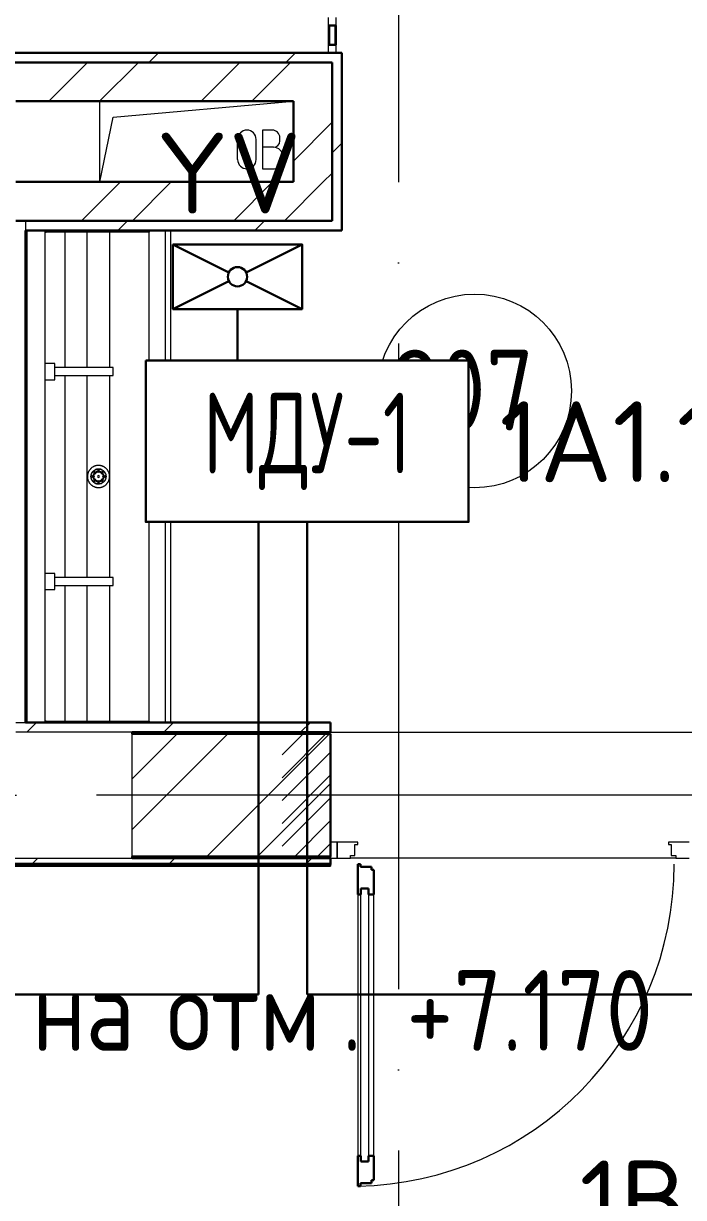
# Model space of a CAD drawing. Header units: millimetres. Extents: x -1073752 to 1436911, y -1379358 to 94781.
# Drawn here: x -1040465 to -1038420, y -1019002 to -1015365 of the extents above; entities that cross this region are included whole.
import ezdxf
from ezdxf.enums import TextEntityAlignment as Align

# ---------------------------------------------------------------- set-up
doc = ezdxf.new("R2010")
doc.units = ezdxf.units.MM
doc.set_wipeout_variables(frame=1)
doc.linetypes.add('ADSK_Линия сетки', pattern=[25, 20, -2.5, 0, -2.5])
doc.linetypes.add('ADSK_Штриховая_ш2 п1_5', pattern=[4.5, 3, -1.5])
for name, color, linetype, lineweight in [('RC-Дымоудаление', 1, 'Continuous', 30), ('Аннотация', 7, 'Continuous', 18), ('Витраж', 7, 'Continuous', 9), ('Двери', 252, 'Continuous', 9), ('лс', 5, 'Continuous', 30), ('Марки помещений', 7, 'Continuous', 20), ('Ограждение', 252, 'Continuous', 9), ('Оси', 252, 'Continuous', 9), ('Перекрытие', 252, 'Continuous', 18), ('Сантехника', 252, 'Continuous', 9), ('Стены внутренние', 7, 'Continuous', 18), ('Стены наружные', 7, 'Continuous', 18), ('Стены разрез', 7, 'Continuous', 30), ('Стены штриховка', 7, 'Continuous', 9)]:
    doc.layers.add(name, color=color, linetype=linetype, lineweight=lineweight)
doc.layers.add('RC-Позиционные_обозначения', color=7, linetype='Continuous')
doc.layers.add('RC-Таблицы', color=7, linetype='Continuous')
doc.layers.add('Двери открывание', color=7, linetype='Continuous', lineweight=9, true_color=0xc0c0c0)
doc.styles.add('GOST Common_2', font='', dxfattribs={"width": 0.9, "height": 250})
doc.styles.add('ISOCPEUR', font='isocpeur.ttf', dxfattribs={"height": 250})
doc.styles.add('RubezhCAD', font='isocpeur.ttf')
doc.styles.get("Standard").update_dxf_attribs({"font": 'arial.ttf'})
doc.styles.get('GOST Common_2').set_extended_font_data('GOST type B')

# ---------------------------------------------------------------- blocks, each defined once
blk = doc.blocks.new('2 этаж')
at = {"layer": 'Двери', "lineweight": 18, "true_color": 0x636466}
h = blk.add_hatch(dxfattribs=at)
h.set_pattern_fill('FP_2', color=251, angle=180, style=0, pattern_type=2)
h.set_pattern_definition([(225, (119956.006, -10039.253), (35.3553, -35.3553), [])])
h.paths.add_polyline_path([(120396, -10234.3), (120546, -10234.3), (120546, -9844.3), (120396, -9844.3), (120396, -10056.3)])
h.paths.add_polyline_path([(119266, -10234.3), (119266, -9844.3), (119116, -9844.3), (119116, -10234.3)])
at = {"color": 251, "lineweight": 18, "true_color": 0x636466}
for p, q in [((118551, -8139.3), (118551, -7889.3)), ((118592.8, -7938.6), (119151, -7889.3)), ((118551, -8139.3), (118592.8, -7938.6)), ((119085.4, -7978.5), (119055.4, -7978.5)), ((119055.4, -7978.5), (119055.4, -8098.5)), ((119108.7, -8011.8), (119108.7, -8001.8)), ((118977.9, -8069.8), (118977.9, -8007.2)), ((119035.3, -8069.8), (119035.3, -8007.2)), ((119088.7, -8031.8), (119055.4, -8031.8)), ((119118.7, -8071.8), (119118.7, -8061.8)), ((119055.4, -8098.5), (119092.1, -8098.5))]:
    blk.add_line(p, q, dxfattribs=at)
for centre, radius, start, end in [((119006.6, -8007.2), 28.7, 0, 180), ((119085.4, -8001.8), 23.3, 0, 90), ((119088.7, -8011.8), 20, 270, 0), ((119088.7, -8061.8), 30, 0, 90), ((119006.6, -8069.8), 28.7, 180, 0), ((119092.1, -8071.8), 26.7, 270, 0)]:
    blk.add_arc(centre, radius, start, end, dxfattribs=at)
at = {"layer": 'Витраж', "color": 251, "lineweight": 18, "true_color": 0x636466, "extrusion": (0, 0, -1)}
for p, q in [((119258.5, -7629.3), (119258.5, -7654.3)), ((119283.5, -7654.3), (119283.5, -7629.3)), ((119258.5, -7654.3), (119283.5, -7654.3))]:
    blk.add_line(p, q, dxfattribs=at)
at = {"layer": 'Витраж', "color": 251, "true_color": 0x636466}
for p, q in [((119258.5, -7654.3), (119258.5, -7714.3)), ((119283.5, -7654.3), (119283.5, -7714.3))]:
    blk.add_line(p, q, dxfattribs=at)
at = {"layer": 'Витраж', "color": 251, "lineweight": 18, "true_color": 0x636466}
for p, q in [((119283.5, -7714.3), (119258.5, -7714.3)), ((119258.5, -7714.3), (119258.5, -7739.3)), ((119258.5, -7739.3), (119283.5, -7739.3)), ((119283.5, -7739.3), (119283.5, -7714.3))]:
    blk.add_line(p, q, dxfattribs=at)
at = {"layer": 'Двери', "color": 251, "linetype": 'ADSK_Штриховая_ш2 п1_5', "true_color": 0x636466}
for p, q in [((119266, -9844.3), (119116, -9844.3)), ((119266, -10234.3), (119266, -9844.3)), ((119116, -10234.3), (119266, -10234.3))]:
    blk.add_line(p, q, dxfattribs=at)
at = {"layer": 'Двери', "color": 251, "true_color": 0x636466}
for p, q in [((119266, -10184.3), (119266, -10234.3)), ((119286, -10184.3), (119266, -10184.3)), ((119286, -10234.3), (119286, -10184.3)), ((119350, -10184.3), (119286, -10184.3)), ((119286, -10184.3), (119286, -10234.3)), ((119350, -10192.3), (119350, -10184.3)), ((120376, -10184.3), (120312, -10184.3)), ((120312, -10184.3), (120312, -10192.3)), ((119341, -10226.3), (119341, -10192.3)), ((119341, -10192.3), (119350, -10192.3)), ((120312, -10192.3), (120321, -10192.3)), ((120321, -10192.3), (120321, -10226.3)), ((119266, -10234.3), (119286, -10234.3)), ((119286, -10234.3), (119327, -10234.3)), ((119327, -10234.3), (119327, -10226.3)), ((119327, -10226.3), (119341, -10226.3)), ((120321, -10226.3), (120335, -10226.3)), ((120335, -10226.3), (120335, -10234.3)), ((120335, -10234.3), (120376, -10234.3)), ((119359, -10328.3), (119383, -10328.3)), ((119359, -11174.3), (119359, -10328.3)), ((119383, -10328.3), (119383, -11174.3)), ((119350, -10346.3), (119350, -11156.3)), ((119400, -11156.3), (119400, -10346.3)), ((119383, -11174.3), (119359, -11174.3))]:
    blk.add_line(p, q, dxfattribs=at)
at = {"layer": 'Двери', "color": 251, "lineweight": 30, "true_color": 0x636466}
for p, q in [((119358, -10252.3), (119350, -10252.3)), ((119350, -10252.3), (119350, -10346.3)), ((119358, -10261.3), (119358, -10252.3)), ((119392, -10261.3), (119358, -10261.3)), ((119392, -10270.3), (119392, -10261.3)), ((119400, -10270.3), (119392, -10270.3)), ((119400, -10346.3), (119400, -10270.3)), ((119359, -10328.3), (119359, -10346.3)), ((119383, -10328.3), (119359, -10328.3)), ((119383, -10346.3), (119383, -10328.3)), ((119359, -10346.3), (119350, -10346.3)), ((119400, -10346.3), (119383, -10346.3)), ((119350, -11156.3), (119350, -11250.3)), ((119359, -11156.3), (119350, -11156.3)), ((119359, -11174.3), (119359, -11156.3)), ((119383, -11156.3), (119383, -11174.3)), ((119400, -11156.3), (119383, -11156.3)), ((119400, -11232.3), (119400, -11156.3)), ((119383, -11174.3), (119359, -11174.3)), ((119392, -11241.3), (119392, -11232.3)), ((119392, -11232.3), (119400, -11232.3)), ((119350, -11250.3), (119358, -11250.3)), ((119358, -11250.3), (119358, -11241.3)), ((119358, -11241.3), (119392, -11241.3))]:
    blk.add_line(p, q, dxfattribs=at)
at = {"layer": 'Двери открывание', "color": 251, "true_color": 0x636466}
blk.add_arc((119332, -10252.3), 998, 271.0334, 0, dxfattribs=at)
at = {"layer": 'Марки помещений', "color": 251, "true_color": 0x636466}
blk.add_circle((119711.7, -8786.5), 300, dxfattribs=at)
at = {"layer": 'Ограждение', "color": 251, "true_color": 0x636466}
for p in [(119266, -10254.3), (117816, -10259.3)]:
    blk.add_line(p, (119266, -10259.3), dxfattribs=at)
at = {"layer": 'Оси', "color": 251, "linetype": 'ADSK_Линия сетки', "ltscale": 100, "true_color": 0x636466}
for p, q in [((119476, -1139.3), (119476, -32265.4)), ((170543.3, -10039.3), (93565.9, -10039.3))]:
    blk.add_line(p, q, dxfattribs=at)
at = {"layer": 'Перекрытие', "color": 251, "ltscale": 100, "true_color": 0x636466}
blk.add_line((118551, -8139.3), (118551, -7889.3), dxfattribs=at)
at = {"layer": 'Сантехника', "color": 251, "true_color": 0x636466}
for p, q in [((118326, -9814.3), (118326, -8289.3)), ((118382, -8294.3), (118382, -8289.3)), ((118382, -8289.3), (118382, -8294.3)), ((118393, -8294.3), (118393, -8289.3)), ((118704, -8289.3), (118704, -8294.3)), ((118754, -9814.3), (118754, -8289.3)), ((118771, -9814.3), (118771, -8289.3)), ((118382, -9809.3), (118382, -8294.3)), ((118382, -8294.3), (118384.4, -8294.3)), ((118393, -8294.3), (118384.4, -8294.3)), ((118704, -8294.3), (118393, -8294.3)), ((118443.4, -8714.3), (118443.4, -8294.3)), ((118511.4, -8714.3), (118511.4, -8294.3)), ((118582.1, -8714.3), (118582.1, -8294.3)), ((118704, -9809.3), (118704, -8294.3)), ((118412, -8701.8), (118382, -8701.8)), ((118412, -8751.8), (118412, -8701.8)), ((118592, -8714.3), (118412, -8714.3)), ((118592, -8739.3), (118592, -8714.3)), ((118382, -8751.8), (118412, -8751.8)), ((118412, -8739.3), (118592, -8739.3)), ((118443.4, -9364.3), (118443.4, -8739.2)), ((118511.4, -9364.3), (118511.4, -8739.3)), ((118582.1, -9364.3), (118582.1, -8739.3)), ((118412, -9351.8), (118382, -9351.8)), ((118412, -9401.8), (118412, -9351.8)), ((118592, -9364.3), (118412, -9364.3)), ((118592, -9389.3), (118592, -9364.3)), ((118382, -9401.8), (118412, -9401.8)), ((118412, -9389.3), (118592, -9389.3)), ((118443.4, -9809.3), (118443.4, -9389.2)), ((118511.4, -9809.3), (118511.4, -9389.3)), ((118582.1, -9809.3), (118582.1, -9389.3)), ((118382, -9814.3), (118382, -9809.3)), ((118384.4, -9809.3), (118382, -9809.3)), ((118382, -9809.3), (118382, -9814.3)), ((118384.4, -9809.3), (118393, -9809.3)), ((118393, -9809.3), (118704, -9809.3)), ((118393, -9814.3), (118393, -9809.3)), ((118704, -9809.3), (118704, -9814.3))]:
    blk.add_line(p, q, dxfattribs=at)
at = {"layer": 'Сантехника', "color": 251, "true_color": 0x636466, "flags": 128}
for points in [[(118581.3, -9051.8), (118581.3, -9050.4), (118581.2, -9049), (118581.1, -9047.6), (118580.9, -9046.3), (118580.6, -9044.9), (118580.3, -9043.6), (118580, -9042.3), (118579.6, -9041), (118579.1, -9039.7), (118578.6, -9038.4), (118578, -9037.1), (118577.4, -9035.9), (118576.8, -9034.7), (118576.1, -9033.5), (118575.3, -9032.4), (118574.5, -9031.3), (118573.7, -9030.2), (118572.8, -9029.1), (118571.9, -9028.1), (118570.9, -9027.1), (118569.9, -9026.2), (118568.9, -9025.3), (118567.8, -9024.5), (118566.7, -9023.7), (118565.5, -9022.9), (118564.4, -9022.2), (118563.2, -9021.5), (118561.9, -9020.9), (118560.7, -9020.3), (118559.4, -9019.8), (118558.1, -9019.3), (118556.8, -9018.9), (118555.5, -9018.5), (118554.2, -9018.2), (118552.8, -9018), (118551.5, -9017.7), (118550.1, -9017.6), (118548.7, -9017.5), (118547.4, -9017.5), (118546, -9017.5), (118544.6, -9017.5), (118543.3, -9017.7), (118541.9, -9017.8), (118540.6, -9018.1), (118539.2, -9018.4), (118537.9, -9018.7), (118536.6, -9019.1), (118535.3, -9019.5), (118534, -9020), (118532.7, -9020.6), (118531.5, -9021.2), (118530.3, -9021.8), (118529.1, -9022.5), (118527.9, -9023.2), (118526.8, -9024), (118525.7, -9024.9), (118524.7, -9025.7), (118523.6, -9026.6), (118522.7, -9027.6), (118521.7, -9028.6), (118520.8, -9029.6), (118519.9, -9030.7), (118519.1, -9031.8), (118518.3, -9032.9), (118517.6, -9034.1), (118516.9, -9035.3), (118516.3, -9036.5), (118515.7, -9037.7), (118515.2, -9039), (118514.7, -9040.3), (118514.3, -9041.6), (118513.9, -9042.9), (118513.5, -9044.2), (118513.3, -9045.6), (118513, -9046.9), (118512.9, -9048.3), (118512.8, -9049.6), (118512.7, -9051), (118512.7, -9051.8)], [(118512.7, -9051.8), (118512.7, -9053.1), (118512.8, -9054.5), (118513, -9055.9), (118513.1, -9057.2), (118513.4, -9058.6), (118513.7, -9059.9), (118514, -9061.2), (118514.4, -9062.5), (118514.9, -9063.8), (118515.4, -9065.1), (118516, -9066.4), (118516.6, -9067.6), (118517.2, -9068.8), (118517.9, -9070), (118518.7, -9071.1), (118519.5, -9072.2), (118520.3, -9073.3), (118521.2, -9074.4), (118522.1, -9075.4), (118523.1, -9076.4), (118524.1, -9077.3), (118525.2, -9078.2), (118526.2, -9079), (118527.3, -9079.9), (118528.5, -9080.6), (118529.6, -9081.3), (118530.8, -9082), (118532.1, -9082.6), (118533.3, -9083.2), (118534.6, -9083.7), (118535.9, -9084.2), (118537.2, -9084.6), (118538.5, -9085), (118539.8, -9085.3), (118541.2, -9085.6), (118542.5, -9085.8), (118543.9, -9085.9), (118545.3, -9086), (118546.6, -9086.1), (118548, -9086), (118549.4, -9086), (118550.7, -9085.8), (118552.1, -9085.7), (118553.5, -9085.4), (118554.8, -9085.2), (118556.1, -9084.8), (118557.4, -9084.4), (118558.7, -9084), (118560, -9083.5), (118561.3, -9082.9), (118562.5, -9082.3), (118563.7, -9081.7), (118564.9, -9081), (118566.1, -9080.3), (118567.2, -9079.5), (118568.3, -9078.7), (118569.3, -9077.8), (118570.4, -9076.9), (118571.4, -9075.9), (118572.3, -9074.9), (118573.2, -9073.9), (118574.1, -9072.8), (118574.9, -9071.7), (118575.7, -9070.6), (118576.4, -9069.4), (118577.1, -9068.2), (118577.7, -9067), (118578.3, -9065.8), (118578.8, -9064.5), (118579.3, -9063.2), (118579.8, -9061.9), (118580.1, -9060.6), (118580.5, -9059.3), (118580.7, -9057.9), (118581, -9056.6), (118581.1, -9055.2), (118581.2, -9053.9), (118581.3, -9052.5), (118581.3, -9051.8)], [(118523.7, -9051.8), (118523.7, -9050.8), (118523.8, -9049.9), (118523.9, -9049), (118524, -9048), (118524.2, -9047.1), (118524.4, -9046.2), (118524.6, -9045.3), (118524.9, -9044.4), (118525.2, -9043.5), (118525.5, -9042.7), (118525.9, -9041.8), (118526.3, -9041), (118526.8, -9040.2), (118527.3, -9039.4), (118527.8, -9038.6), (118528.3, -9037.8), (118528.9, -9037.1), (118529.5, -9036.4), (118530.1, -9035.7), (118530.8, -9035), (118531.5, -9034.4), (118532.2, -9033.8), (118532.9, -9033.2), (118533.6, -9032.7), (118534.4, -9032.1), (118535.2, -9031.7), (118536, -9031.2), (118536.9, -9030.8), (118537.7, -9030.4), (118538.6, -9030), (118539.4, -9029.7), (118540.3, -9029.4), (118541.2, -9029.2), (118542.1, -9029), (118543, -9028.8), (118544, -9028.7), (118544.9, -9028.5), (118545.8, -9028.5), (118546.8, -9028.5), (118547.7, -9028.5), (118548.6, -9028.5), (118549.5, -9028.6), (118550.5, -9028.7), (118551.4, -9028.9), (118552.3, -9029.1), (118553.2, -9029.3), (118554.1, -9029.6), (118555, -9029.9), (118555.8, -9030.2), (118556.7, -9030.6), (118557.5, -9031), (118558.4, -9031.4), (118559.2, -9031.9), (118560, -9032.4), (118560.7, -9032.9), (118561.5, -9033.5), (118562.2, -9034.1), (118562.9, -9034.7), (118563.5, -9035.3), (118564.2, -9036), (118564.8, -9036.7), (118565.4, -9037.4), (118565.9, -9038.2), (118566.5, -9039), (118567, -9039.7), (118567.4, -9040.6), (118567.9, -9041.4), (118568.3, -9042.2), (118568.6, -9043.1), (118569, -9043.9), (118569.3, -9044.8), (118569.5, -9045.7), (118569.7, -9046.6), (118569.9, -9047.5), (118570.1, -9048.5), (118570.2, -9049.4), (118570.3, -9050.3), (118570.3, -9051.3), (118570.3, -9051.8)], [(118524.1, -9047.5), (118523.9, -9048.5), (118523.8, -9049.4), (118523.8, -9050.3), (118523.7, -9051.3), (118523.7, -9051.8)], [(118523.7, -9051.8), (118523.7, -9052.7), (118523.8, -9053.6), (118523.9, -9054.5), (118524, -9055.5)], [(118570.3, -9051.8), (118570.3, -9052.7), (118570.2, -9053.6), (118570.1, -9054.5), (118570, -9055.5), (118569.8, -9056.4), (118569.6, -9057.3), (118569.4, -9058.2), (118569.1, -9059.1), (118568.8, -9060), (118568.5, -9060.8), (118568.1, -9061.7), (118567.7, -9062.5), (118567.2, -9063.3), (118566.7, -9064.1), (118566.2, -9064.9), (118565.7, -9065.7), (118565.1, -9066.4), (118564.5, -9067.1), (118563.9, -9067.8), (118563.2, -9068.5), (118562.6, -9069.1), (118561.9, -9069.7), (118561.1, -9070.3), (118560.4, -9070.8), (118559.6, -9071.4), (118558.8, -9071.8), (118558, -9072.3), (118557.2, -9072.7), (118556.3, -9073.1), (118555.4, -9073.5), (118554.6, -9073.8), (118553.7, -9074.1), (118552.8, -9074.3), (118551.9, -9074.5), (118551, -9074.7), (118550, -9074.9), (118549.1, -9075), (118548.2, -9075), (118547.3, -9075.1), (118546.3, -9075), (118545.4, -9075), (118544.5, -9074.9), (118543.5, -9074.8), (118542.6, -9074.6), (118541.7, -9074.4), (118540.8, -9074.2), (118539.9, -9073.9), (118539, -9073.6), (118538.2, -9073.3), (118537.3, -9072.9), (118536.5, -9072.5), (118535.6, -9072.1), (118534.8, -9071.6), (118534.1, -9071.1), (118533.3, -9070.6), (118532.6, -9070), (118531.8, -9069.4), (118531.1, -9068.8), (118530.5, -9068.2), (118529.8, -9067.5), (118529.2, -9066.8), (118528.6, -9066.1), (118528.1, -9065.3), (118527.5, -9064.6), (118527, -9063.8), (118526.6, -9063), (118526.1, -9062.1), (118525.7, -9061.3), (118525.4, -9060.4), (118525.1, -9059.6), (118524.8, -9058.7), (118524.5, -9057.8), (118524.3, -9056.9), (118524.1, -9056), (118523.9, -9055), (118523.8, -9054.1), (118523.8, -9053.2), (118523.7, -9052.3), (118523.7, -9051.8)], [(118524, -9051.8), (118524, -9050.8), (118524, -9049.9), (118524.1, -9049), (118524.3, -9048.1), (118524.4, -9047.2), (118524.6, -9046.3)], [(118524.5, -9056.8), (118524.3, -9055.9), (118524.2, -9055), (118524.1, -9054.1), (118524, -9053.2), (118524, -9052.3), (118524, -9051.8)], [(118526.6, -9041.1), (118527, -9040.3), (118527.5, -9039.5), (118528, -9038.7), (118528.5, -9038), (118529.1, -9037.3), (118529.7, -9036.6), (118530.3, -9035.9), (118531, -9035.2), (118531.6, -9034.6), (118532.3, -9034), (118533, -9033.4)], [(118530.5, -9035.3), (118529.8, -9036), (118529.2, -9036.7), (118528.6, -9037.4), (118528.1, -9038.2), (118527.5, -9039), (118527, -9039.7), (118526.6, -9040.6)], [(118530.8, -9051.8), (118530.8, -9051.1), (118530.9, -9050.5), (118530.9, -9049.8), (118531, -9049.2), (118531.1, -9048.5), (118531.3, -9047.9), (118531.4, -9047.3), (118531.6, -9046.7), (118531.8, -9046), (118532.1, -9045.4), (118532.3, -9044.9), (118532.6, -9044.3), (118532.9, -9043.7), (118533.3, -9043.1), (118533.6, -9042.6), (118534, -9042.1), (118534.4, -9041.6), (118534.8, -9041.1), (118535.3, -9040.6), (118535.7, -9040.1), (118536.2, -9039.7), (118536.7, -9039.3), (118537.2, -9038.9), (118537.7, -9038.5), (118538.3, -9038.1)], [(118538, -9065.2), (118537.5, -9064.9), (118537, -9064.5), (118536.5, -9064), (118536, -9063.6), (118535.5, -9063.2), (118535.1, -9062.7), (118534.6, -9062.2), (118534.2, -9061.7), (118533.8, -9061.2), (118533.5, -9060.7), (118533.1, -9060.1), (118532.8, -9059.5), (118532.5, -9059), (118532.2, -9058.4), (118532, -9057.8), (118531.7, -9057.2), (118531.5, -9056.6), (118531.4, -9055.9), (118531.2, -9055.3), (118531.1, -9054.7), (118531, -9054), (118530.9, -9053.4), (118530.8, -9052.8), (118530.8, -9052.1), (118530.8, -9051.8)], [(118533.8, -9032.9), (118534.6, -9032.4), (118535.3, -9031.9), (118536.1, -9031.4), (118537, -9031), (118537.8, -9030.6), (118538.7, -9030.3), (118539.5, -9030), (118540.4, -9029.7), (118541.3, -9029.4), (118542.2, -9029.2), (118543.1, -9029.1), (118544, -9028.9), (118544.9, -9028.8), (118545.8, -9028.7), (118546.8, -9028.7), (118547.7, -9028.7), (118548.6, -9028.8), (118549.5, -9028.9), (118550.4, -9029), (118551.3, -9029.1), (118552.2, -9029.3), (118553.1, -9029.5), (118554, -9029.8), (118554.9, -9030.1), (118555.7, -9030.4), (118556.6, -9030.8), (118557.4, -9031.2), (118558.2, -9031.6), (118559, -9032.1), (118559.8, -9032.6), (118560.6, -9033.1), (118561.3, -9033.7), (118562, -9034.3), (118562.7, -9034.9), (118563.4, -9035.5), (118564, -9036.2), (118564.6, -9036.9), (118565.2, -9037.6), (118565.7, -9038.3), (118566.3, -9039.1), (118566.7, -9039.9), (118567.2, -9040.7)], [(118543.5, -9028.7), (118542.6, -9028.9), (118541.7, -9029.1), (118540.8, -9029.3), (118539.9, -9029.6), (118539, -9029.9), (118538.2, -9030.2), (118537.3, -9030.6), (118536.5, -9031)], [(118543.6, -9035.9), (118544.3, -9035.8), (118544.9, -9035.7), (118545.5, -9035.6), (118546.2, -9035.6), (118546.8, -9035.6), (118547.5, -9035.6), (118548.1, -9035.6), (118548.8, -9035.6), (118549.4, -9035.7), (118550.1, -9035.8)], [(118557.6, -9031), (118557.2, -9030.8), (118556.3, -9030.4), (118555.4, -9030), (118554.6, -9029.7), (118553.7, -9029.4), (118552.8, -9029.2), (118551.9, -9029), (118551, -9028.8), (118550, -9028.7)], [(118563.2, -9051.8), (118563.2, -9052.4), (118563.2, -9053), (118563.1, -9053.7), (118563, -9054.3), (118562.9, -9055), (118562.7, -9055.6), (118562.6, -9056.2), (118562.4, -9056.8), (118562.2, -9057.5), (118561.9, -9058.1), (118561.7, -9058.7), (118561.4, -9059.2), (118561.1, -9059.8), (118560.7, -9060.4), (118560.4, -9060.9), (118560, -9061.4), (118559.6, -9061.9), (118559.2, -9062.4), (118558.7, -9062.9), (118558.3, -9063.4), (118557.8, -9063.8), (118557.3, -9064.2), (118556.8, -9064.6), (118556.3, -9065), (118555.8, -9065.4)], [(118556, -9038.3), (118556.5, -9038.7), (118557.1, -9039), (118557.6, -9039.5), (118558, -9039.9), (118558.5, -9040.3), (118559, -9040.8), (118559.4, -9041.3), (118559.8, -9041.8), (118560.2, -9042.3), (118560.5, -9042.9), (118560.9, -9043.4), (118561.2, -9044), (118561.5, -9044.5), (118561.8, -9045.1), (118562, -9045.7), (118562.3, -9046.3), (118562.5, -9046.9), (118562.7, -9047.6), (118562.8, -9048.2), (118562.9, -9048.8), (118563, -9049.5), (118563.1, -9050.1), (118563.2, -9050.8), (118563.2, -9051.4), (118563.2, -9051.8)], [(118567.2, -9040.2), (118566.7, -9039.4), (118566.2, -9038.6), (118565.7, -9037.8), (118565.1, -9037.1), (118564.5, -9036.4), (118563.9, -9035.7), (118563.2, -9035)], [(118570, -9051.8), (118570, -9052.7), (118570, -9053.6), (118569.9, -9054.5), (118569.7, -9055.4), (118569.6, -9056.3), (118569.4, -9057.2)], [(118569.5, -9046.7), (118569.7, -9047.6), (118569.8, -9048.5), (118569.9, -9049.4), (118570, -9050.3), (118570, -9051.3), (118570, -9051.8)], [(118569.9, -9056), (118570.1, -9055), (118570.2, -9054.1), (118570.3, -9053.2), (118570.3, -9052.3), (118570.3, -9051.8)], [(118570.3, -9051.8), (118570.3, -9050.8), (118570.2, -9049.9), (118570.1, -9049), (118570, -9048)], [(118533.2, -9070.2), (118532.7, -9069.8), (118532, -9069.2), (118531.3, -9068.6), (118530.7, -9068), (118530, -9067.3), (118529.4, -9066.6), (118528.8, -9065.9), (118528.3, -9065.2), (118527.8, -9064.4), (118527.3, -9063.6), (118526.8, -9062.8)], [(118526.8, -9063.3), (118527.3, -9064.1), (118527.8, -9064.9), (118528.3, -9065.7), (118528.9, -9066.4), (118529.5, -9067.1), (118530.1, -9067.8), (118530.8, -9068.5)], [(118550.9, -9074.5), (118550, -9074.6), (118549.1, -9074.7), (118548.2, -9074.8), (118547.3, -9074.8), (118546.3, -9074.8), (118545.4, -9074.7), (118544.5, -9074.7), (118543.6, -9074.5), (118542.7, -9074.4), (118541.8, -9074.2), (118540.9, -9074), (118540, -9073.7), (118539.1, -9073.4), (118538.3, -9073.1), (118537.4, -9072.7), (118536.6, -9072.3), (118535.8, -9071.9), (118535, -9071.4), (118534.2, -9070.9), (118533.4, -9070.4)], [(118536, -9072.3), (118536.9, -9072.7), (118537.7, -9073.1), (118538.6, -9073.5), (118539.4, -9073.8), (118540.3, -9074.1), (118541.2, -9074.3), (118542.1, -9074.5), (118543, -9074.7), (118544, -9074.9)], [(118550.4, -9067.6), (118549.8, -9067.7), (118549.1, -9067.8), (118548.5, -9067.9), (118547.8, -9067.9), (118547.2, -9068), (118546.5, -9067.9), (118545.9, -9067.9), (118545.2, -9067.9), (118544.6, -9067.8), (118544, -9067.7)], [(118560.2, -9070.6), (118559.5, -9071.1), (118558.7, -9071.6), (118557.9, -9072.1), (118557, -9072.5), (118556.2, -9072.9), (118555.4, -9073.2), (118554.5, -9073.5)], [(118555, -9073.6), (118555.8, -9073.3), (118556.7, -9072.9), (118557.5, -9072.5), (118557.6, -9072.5)], [(118567.4, -9062.4), (118567, -9063.2), (118566.5, -9064), (118566, -9064.8), (118565.5, -9065.5), (118564.9, -9066.2), (118564.3, -9066.9), (118563.7, -9067.6), (118563.1, -9068.3), (118562.4, -9068.9), (118561.7, -9069.5), (118561, -9070.1)], [(118563.5, -9068.2), (118564.2, -9067.5), (118564.8, -9066.8), (118565.4, -9066.1), (118565.9, -9065.3), (118566.5, -9064.6), (118567, -9063.8), (118567.4, -9063)]]:
    blk.add_lwpolyline(points, dxfattribs=at)
at = {"layer": 'Сантехника', "color": 251, "true_color": 0x636466}
for centre, radius, start, end in [((118547, -9051.8), 34.3, 112.2071, 130.7179), ((118547, -9051.8), 34.3, 81.2405, 94.5295), ((118547, -9051.8), 34.3, 75.5624, 79.0767), ((118547, -9051.8), 34.3, 56.5875, 71.5032), ((118547, -9051.8), 34.3, 170.451, 180), ((118547, -9051.8), 34.3, 180, 184.4583), ((118547, -9051.8), 34.3, 186.4389, 189.549), ((118547, -9051.8), 34.3, 164.3157, 167.198), ((118547, -9051.8), 34.3, 145.0376, 161.2102), ((118547, -9051.8), 34.3, 133.5244, 136.5478), ((118547, -9051.8), 23, 144, 154.1058), ((118530.8, -9051.8), 3, 90, 180), ((118530.8, -9051.8), 3, 150, 180), ((118530.8, -9051.8), 3, 180, 210), ((118530.8, -9051.8), 3, 180, 270), ((118530.8, -9051.8), 3, 90, 105), ((118530.8, -9051.8), 3, 255, 270), ((118547, -9051.8), 16.2, 158.4339, 180), ((118530.8, -9051.8), 3, 30, 90), ((118530.8, -9051.8), 3, 0, 90), ((118530.8, -9051.8), 3, 270, 0), ((118530.8, -9051.8), 3, 270, 330), ((118547, -9051.8), 15.9, 0, 180), ((118547, -9051.8), 15.9, 182.0798, 0), ((118547, -9051.8), 16.2, 110.5449, 155.2568), ((118535.6, -9040.3), 3, 45, 225), ((118535.6, -9040.3), 3, 135, 195), ((118547, -9051.8), 18.1, 136.4294, 141.4432), ((118547, -9051.8), 14.1, 173.2684, 180), ((118547, -9051.8), 14.1, 180, 182.3435), ((118535.6, -9040.3), 3, 210, 225), ((118547, -9051.8), 13.9, 180, 182.3778), ((118547, -9051.8), 13.9, 180, 182.3778), ((118535.6, -9040.3), 3, 225, 45), ((118535.6, -9040.3), 3, 225, 285), ((118535.6, -9040.3), 3, 90, 120), ((118547, -9051.8), 14.1, 136.2949, 141.7649), ((118547, -9051.8), 14.1, 127.2178, 138.2234), ((118547, -9051.8), 14.1, 125.0449, 135), ((118547, -9051.8), 13.9, 45, 135), ((118547, -9051.8), 13.9, 45, 135), ((118535.6, -9040.3), 3, 330, 45), ((118547, -9051.8), 14.1, 113.7949, 123.75), ((118547, -9051.8), 14.1, 102.5449, 112.5), ((118547, -9051.8), 16.2, 48.9393, 101.028), ((118547, -9035.6), 3, 95.3425, 180), ((118547, -9035.6), 3, 0, 180), ((118547, -9035.6), 3, 180, 255), ((118547, -9035.6), 3, 180, 0), ((118547, -9051.8), 3, 0, 180), ((118547, -9051.8), 3, 180, 0), ((118547, -9051.8), 14.1, 91.2949, 101.25), ((118547, -9051.8), 14.1, 84.6458, 100.001), ((118547, -9051.8), 18.1, 83.5568, 96.4432), ((118547, -9035.6), 3, 0, 90), ((118547, -9051.8), 14.1, 80.0449, 90), ((118547, -9035.6), 3, 285, 0), ((118547, -9051.8), 14.1, 68.7949, 78.75), ((118547, -9051.8), 14.1, 57.5449, 67.5), ((118547, -9051.8), 14.1, 46.2949, 56.25), ((118547, -9051.8), 14.1, 42.2028, 55.2148), ((118558.5, -9040.3), 3, 135, 210), ((118558.5, -9040.3), 3, 135, 315), ((118558.5, -9040.3), 3, 315, 135), ((118547, -9051.8), 14.1, 38.5097, 45), ((118558.5, -9040.3), 3, 255, 315), ((118558.5, -9040.3), 3, 60, 90), ((118547, -9051.8), 16.2, 39.3943, 45), ((118563.2, -9051.8), 3, 90, 180), ((118563.2, -9051.8), 3, 180, 270), ((118558.5, -9040.3), 3, 345, 45), ((118558.5, -9040.3), 3, 315, 330), ((118563.2, -9051.8), 3, 90, 150), ((118563.2, -9051.8), 3, 210, 270), ((118547, -9051.8), 13.9, 357.6222, 0), ((118547, -9051.8), 13.9, 357.6222, 0), ((118547, -9051.8), 14.1, 0, 6.7316), ((118547, -9051.8), 14.1, 357.6565, 0), ((118547, -9051.8), 16.2, 338.4339, 0), ((118563.2, -9051.8), 3, 75, 90), ((118563.2, -9051.8), 3, 0, 90), ((118563.2, -9051.8), 3, 270, 0), ((118563.2, -9051.8), 3, 270, 285), ((118547, -9051.8), 23, 25.3123, 36), ((118563.2, -9051.8), 3, 0, 30), ((118563.2, -9051.8), 3, 330, 0), ((118547, -9051.8), 34.3, 20.4173, 38.2302), ((118547, -9051.8), 34.3, 6.4389, 10.0463), ((118547, -9051.8), 34.3, 350.2639, 0), ((118547, -9051.8), 34.3, 0, 4.4583), ((118547, -9051.8), 34.3, 200.4173, 218.2302), ((118547, -9051.8), 23, 205.3123, 216), ((118547, -9051.8), 34.3, 236.5875, 252.8932), ((118535.6, -9063.2), 3, 135, 315), ((118535.6, -9063.2), 3, 165, 225), ((118535.6, -9063.2), 3, 135, 150), ((118535.6, -9063.2), 3, 75, 135), ((118535.6, -9063.2), 3, 315, 135), ((118535.6, -9063.2), 3, 240, 270), ((118547, -9051.8), 16.2, 219.3943, 281.028), ((118547, -9051.8), 14.1, 218.2351, 225), ((118547, -9051.8), 14.1, 221.7766, 232.7822), ((118547, -9051.8), 13.9, 225, 315), ((118547, -9051.8), 13.9, 225, 315), ((118547, -9051.8), 14.1, 226.2949, 236.25), ((118535.6, -9063.2), 3, 315, 30), ((118547, -9051.8), 34.3, 255.5624, 259.0767), ((118547, -9051.8), 14.1, 237.5449, 247.5), ((118547, -9051.8), 34.3, 261.2405, 274.5295), ((118547, -9051.8), 14.1, 248.7949, 258.75), ((118547, -9068), 3, 0, 180), ((118547, -9068), 3, 105, 180), ((118547, -9068), 3, 180, 264.6575), ((118547, -9068), 3, 180, 0), ((118547, -9051.8), 14.1, 260.0449, 270), ((118547, -9051.8), 14.1, 260.5238, 275.3542), ((118547, -9051.8), 18.1, 263.5568, 276.4432), ((118547, -9068), 3, 270, 0), ((118547, -9051.8), 14.1, 271.2949, 281.25), ((118547, -9068), 3, 0, 75), ((118547, -9051.8), 14.1, 282.5449, 292.5), ((118547, -9051.8), 14.1, 293.7949, 303.75), ((118547, -9051.8), 16.2, 290.5449, 311.0607), ((118547, -9051.8), 14.1, 304.7852, 317.7972), ((118547, -9051.8), 14.1, 305.0449, 315), ((118558.5, -9063.2), 3, 45, 225), ((118558.5, -9063.2), 3, 150, 225), ((118558.5, -9063.2), 3, 225, 45), ((118558.5, -9063.2), 3, 45, 105), ((118547, -9051.8), 16.2, 315, 320.552), ((118558.5, -9063.2), 3, 270, 300), ((118547, -9051.8), 18.1, 316.1528, 321.4432), ((118547, -9051.8), 34.3, 292.2071, 310.7179), ((118558.5, -9063.2), 3, 30, 45), ((118558.5, -9063.2), 3, 315, 15), ((118547, -9051.8), 23, 324, 334.1058), ((118547, -9051.8), 34.3, 313.5244, 316.5478), ((118547, -9051.8), 34.3, 325.0376, 341.2102), ((118547, -9051.8), 34.3, 344.3157, 347.198)]:
    blk.add_arc(centre, radius, start, end, dxfattribs=at)
at = {"layer": 'Стены внутренние', "color": 251, "true_color": 0x636466}
for p, q in [((118651, -9844.3), (118291, -9844.3)), ((118651, -10229.3), (118651, -9849.3)), ((118731.2, -9844.3), (120451, -9844.3)), ((117881, -10234.3), (118651, -10234.3)), ((120335, -10234.3), (119327, -10234.3))]:
    blk.add_line(p, q, dxfattribs=at)
at = {"layer": 'Стены внутренние', "color": 251, "lineweight": 30, "true_color": 0x636466}
for p, q in [((118651, -9849.3), (118651, -9844.3)), ((118651, -10234.3), (118651, -10229.3))]:
    blk.add_line(p, q, dxfattribs=at)
at = {"layer": 'Стены наружные', "color": 251, "lineweight": 30, "true_color": 0x636466}
for p, q in [((119301, -7739.3), (118026, -7739.3)), ((119301, -8289.3), (119301, -7739.3)), ((119271, -7769.3), (117996, -7769.3)), ((119271, -7769.3), (119271, -8259.3)), ((118291, -7889.3), (119151, -7889.3)), ((119151, -7889.3), (119151, -8139.3)), ((119151, -8139.3), (118291, -8139.3)), ((119271, -8259.3), (118291, -8259.3)), ((118321, -9814.3), (118321, -8289.3)), ((118321, -8289.3), (119301, -8289.3)), ((119266, -9814.3), (118321, -9814.3)), ((119266, -9844.3), (119266, -9814.3)), ((118651, -9844.3), (119266, -9844.3)), ((119266, -9849.3), (118651, -9849.3)), ((119266, -10229.3), (119266, -9849.3)), ((117816, -10254.3), (119266, -10254.3)), ((118651, -10229.3), (119266, -10229.3)), ((119266, -10234.3), (118651, -10234.3)), ((119266, -10254.3), (119266, -10234.3))]:
    blk.add_line(p, q, dxfattribs=at)
at = {"layer": 'Стены наружные', "color": 251, "linetype": 'Continuous', "lineweight": 9, "true_color": 0x636466}
for p, q in [((118702.6, -7769.3), (118732.6, -7739.3)), ((119126.8, -7769.3), (119156.8, -7739.3)), ((118393.2, -7889.3), (118513.2, -7769.3)), ((118550.4, -7889.3), (118670.4, -7769.3)), ((118864.7, -7889.3), (118984.7, -7769.3)), ((119021.8, -7889.3), (119141.8, -7769.3)), ((119151, -8074.4), (119271, -7954.4)), ((119271, -8049.3), (119301, -8019.3)), ((118494.7, -8259.3), (118614.7, -8139.3)), ((118651.8, -8259.3), (118771.8, -8139.3)), ((118966.2, -8259.3), (119086.2, -8139.3)), ((119123.3, -8259.3), (119243.3, -8139.3)), ((119243.3, -8139.3), (119271, -8111.6)), ((118606.8, -8289.3), (118636.8, -8259.3)), ((119031.1, -8289.3), (119061.1, -8259.3)), ((118324.6, -9844.3), (118354.6, -9814.3)), ((118748.9, -9844.3), (118778.9, -9814.3)), ((119173.1, -9844.3), (119203.1, -9814.3)), ((118651, -9988.8), (118790.5, -9849.3)), ((118651, -10145.9), (118947.7, -9849.3)), ((118882, -10229.3), (119262, -9849.3)), ((119039.2, -10229.3), (119266, -10002.4)), ((118338.9, -10254.3), (118343.9, -10249.3)), ((118343.9, -10249.3), (118358.9, -10234.3)), ((118409.6, -10254.3), (118414.6, -10249.3)), ((118480.3, -10254.3), (118485.3, -10249.3)), ((118551, -10254.3), (118556, -10249.3)), ((118621.7, -10254.3), (118626.7, -10249.3)), ((118692.4, -10254.3), (118697.4, -10249.3)), ((118763.1, -10254.3), (118768.1, -10249.3)), ((118768.1, -10249.3), (118783.1, -10234.3)), ((118833.9, -10254.3), (118838.9, -10249.3)), ((118904.6, -10254.3), (118909.6, -10249.3)), ((118975.3, -10254.3), (118980.3, -10249.3)), ((119046, -10254.3), (119051, -10249.3)), ((119116.7, -10254.3), (119121.7, -10249.3)), ((119187.4, -10254.3), (119192.4, -10249.3)), ((119192.4, -10249.3), (119207.4, -10234.3)), ((119258.1, -10254.3), (119263.1, -10249.3))]:
    blk.add_line(p, q, dxfattribs=at)
at = {"layer": 'Стены разрез', "color": 251, "true_color": 0x636466}
for p, q in [((119281, -7654.3), (119261, -7654.3)), ((119261, -7654.3), (119261, -7714.3)), ((119281, -7714.3), (119281, -7654.3)), ((119261, -7714.3), (119281, -7714.3))]:
    blk.add_line(p, q, dxfattribs=at)
at = {"layer": 'Стены штриховка', "color": 251, "true_color": 0x636466}
for p, q in [((118321, -8259.3), (118321, -8289.3)), ((118291, -9814.3), (118321, -9814.3)), ((117816, -10249.3), (119266, -10249.3))]:
    blk.add_line(p, q, dxfattribs=at)
at = {"layer": 'Аннотация', "color": 251, "true_color": 0x636466, "style": 'GOST Common_2', "width": 0.9}
for s, p in [('. +7.170 (h', (119300.4, -10831)), ('на', (118341.9, -10831)), ('отм', (118758.6, -10831))]:
    blk.add_text(s, height=250, dxfattribs=at).set_placement(p)
at = {"layer": 'Марки помещений', "color": 251, "true_color": 0x636466, "style": 'GOST Common_2', "width": 0.9}
blk.add_text('207', height=250, dxfattribs=at).set_placement((119452.9, -8908.8))
blk = doc.blocks.new('RC-UGO-UDPD-01')
at = {"layer": 'RC-Дымоудаление', "ltscale": 30}
blk.add_lwpolyline([(2.5, 2.5), (2.5, -2.5), (-2.5, -2.5), (-2.5, 2.5)], close=True, dxfattribs=at)
at = {"layer": 'RC-Дымоудаление'}
blk.add_attdef('PSTN', text='', height=2.5, dxfattribs=at).set_placement((1.287, 2.233), align=Align.BOTTOM_LEFT)
blk.add_wipeout([(2.5, 2.5), (2.5, -2.5), (-2.5, -2.5), (-2.5, 2.5)]).dxf.layer = 'RC-Дымоудаление'
for p, q in [((-2.5, 2.5), (-2.5, -2.5)), ((2.5, 2.5), (-2.5, 2.5)), ((2.5, -2.5), (2.5, 2.5)), ((-2.5, -2.5), (2.5, -2.5))]:
    blk.add_line(p, q, dxfattribs=at)
at = {"layer": 'RC-Дымоудаление', "ltscale": 30, "const_width": 0.375}
blk.add_lwpolyline([(-1.5, 1.5, 1), (1.5, 1.5, 1)], format="xyb", dxfattribs=at)
blk.add_lwpolyline([(0, 0), (0, -1.5)], dxfattribs=at)
at = {"layer": 'RC-Дымоудаление', "const_width": 0.1}
for points in [[(1.92, -1.912), (1.92, -1.006), (1.434, -1.006), (1.332, -1.912)], [(1.22, -2.229), (1.22, -1.912), (2.096, -1.912), (2.096, -2.229)]]:
    blk.add_lwpolyline(points, dxfattribs=at)
blk = doc.blocks.new('RC-UGO-MDU-01')
at = {"layer": 'RC-Дымоудаление'}
blk.add_point((0, 0), dxfattribs=at)
blk.add_attdef('PSTN', text='', height=2.5, dxfattribs=at).set_placement((5.821, 2.37), align=Align.BOTTOM_CENTER)
blk.add_wipeout([(4.998, 2.498), (4.998, -2.498), (-4.998, -2.498), (-4.998, 2.498)]).dxf.layer = 'RC-Дымоудаление'
blk.add_wipeout([(-4.998, -2.498), (-4.998, 2.498), (4.998, 2.498), (4.998, -2.498)]).dxf.layer = 'RC-Дымоудаление'
blk.add_lwpolyline([(-4.998, 2.498), (4.998, 2.498), (4.998, -2.498), (-4.998, -2.498), (-4.998, 2.498)], close=True, dxfattribs=at)
at = {"layer": 'RC-Дымоудаление', "ltscale": 100, "style": 'ISOCPEUR', "width": 0.7}
blk.add_text('МДУ-1', height=2.5, dxfattribs=at).set_placement((0, 0), align=Align.MIDDLE)
blk = doc.blocks.new('A$C122646C6')
at = {"color": 1, "lineweight": 30}
for points in [[(0, 200), (400, 200), (400, 0), (0, 0), (0, 200)], [(0, 200), (173.2, 113.4)], [(400, 200), (226.8, 113.4)], [(173.2, 86.6), (0, 0)], [(226.8, 86.6), (400, 0)]]:
    blk.add_lwpolyline(points, dxfattribs=at)
blk.add_circle((200, 100), 30, dxfattribs=at)

msp = doc.modelspace()

# ---------------------------------------------------------------- linework, layer by layer
at = {"layer": 'лс', "color": 11}
msp.add_line((-1039801.7, -1016249.3), (-1039801.7, -1016409.3), dxfattribs=at)
at = {"layer": 'лс', "color": 5}
for p, q in [((-1039736.8, -1016908.8), (-1039736.8, -1018372.9)), ((-1039585.9, -1016908.8), (-1039585.9, -1018372.9)), ((-1039736.8, -1018372.9), (-1050767.2, -1018372.9)), ((-1038341, -1018372.9), (-1039585.9, -1018372.9))]:
    msp.add_line(p, q, dxfattribs=at)

# ---------------------------------------------------------------- block references
for name, p in [('2 этаж', (-1158779.2, -1007716.5)), ('A$C122646C6', (-1040001.7, -1016249.3))]:
    msp.add_blockref(name, p)

# ---------------------------------------------------------------- texts
at = {"layer": 'RC-Таблицы', "linetype": 'Continuous', "lineweight": 40, "insert": (-1039829.2, -1015828.2), "char_height": 250, "width": 2400, "attachment_point": 5, "style": 'RubezhCAD'}
msp.add_mtext('YV', dxfattribs=at)

# ---------------------------------------------------------------- next in the draw order: block references
at = {"layer": 'RC-Дымоудаление', "color": 4, "linetype": 'Continuous', "lineweight": 40, "ltscale": 15}
ref = msp.add_blockref('RC-UGO-MDU-01', (-1039585.9, -1016659.1), dxfattribs=dict(at, xscale=100, yscale=100, zscale=100))
ref.add_attrib('PSTN', '1А1.115', dxfattribs={"layer": 'RC-Позиционные_обозначения', "height": 250, "style": 'RubezhCAD'}).set_placement((-1038500.3, -1016860.5), align=Align.BOTTOM_CENTER)
ref = msp.add_blockref('RC-UGO-UDPD-01', (-1038091, -1018372.9), dxfattribs=dict(at, xscale=100, yscale=100, zscale=100))
ref.add_attrib('PSTN', '1BTM1.114', dxfattribs={"layer": 'RC-Позиционные_обозначения', "height": 250, "style": 'RubezhCAD'}).set_placement((-1038034.7, -1019212.3), align=Align.BOTTOM_CENTER)

doc.saveas('drawing.dxf')
